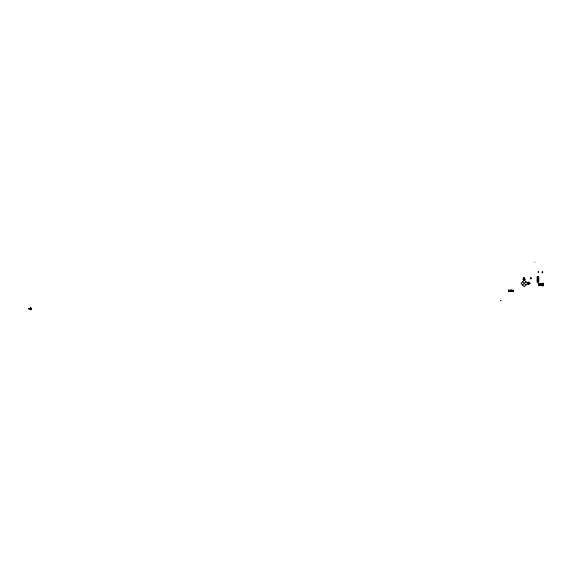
<?xml version="1.0" encoding="UTF-8"?>
<svg xmlns="http://www.w3.org/2000/svg" width="572" height="572" viewBox="0 0 572 572"><rect width="100%" height="100%" fill="white"/><g stroke="black" fill="none" stroke-linecap="round" stroke-linejoin="round"><path stroke-width="0.86" d="M30.681 309.81C30.545 307.95 30.974 308.415 30.502 308.808M510.446 291.584L510.446 290.004M511.64 291.341L511.64 290.247M511.976 290.204L511.976 291.405L510.21 291.341L512.04 291.284C513.263 289.039 507.271 290.748 512.026 290.247M528.9 282.74L529 283.662M523.566 278.793L524.503 278.714M528.163 282.74L528.128 283.912L528.092 282.561M527.863 283.869L528.599 283.805M528.771 283.698L528.771 282.697M538.288 271.972C538.459 272.479 538.273 271.35 538.481 272.279M30.28 308.294L31.181 308.194L31.181 308.901M30.738 309.33L30.881 308.437M528.592 283.898L528.678 282.568L529.207 282.568L529.222 283.769L528.678 283.726M528.271 283.426L527.842 283.433L528.242 283.34M528.971 283.447L528.02 283.476L528.349 283.269M512.676 290.311L512.805 291.405L512.676 290.311L513.413 290.311M524.202 279.772L524.402 279.744M530.737 278.442L530.795 278.071L530.895 278.421M530.852 278.192L530.637 278.907L530.637 277.913M542.456 272.358L542.499 272.351M534.92 262.262L534.856 262.205M512.741 290.297L513.213 290.304M539.367 283.676L538.71 283.498L538.767 285.006L540.511 284.97L539.375 284.978L540.547 283.498L539.367 283.498L540.554 283.526L540.59 285.435L538.752 285.442L539.989 285.421M539.375 285.006L539.718 284.563M542.535 284.563L542.184 285.414L543.371 285.407C537.751 279.258 544.022 290.855 543.364 283.49L542.177 283.498L543.393 283.49L542.184 285.006L543.371 284.97M522.622 285.092L525.933 281.774M537.923 277.534L538.123 277.191M508.615 290.254C509.731 289.075 507.264 291.813 509.273 291.405M538.424 272.179L538.366 271.872M523.616 279.115L523.559 279.851L523.523 278.493M508.601 290.19L508.63 291.405M538.76 283.498L540.583 283.49M542.799 285.421C536.772 285.171 547.397 282.01 541.52 283.498M539.332 285.457L540.554 285.421L538.71 283.526L538.71 285.457L538.845 283.555M543.314 285.421L541.663 285.264M540.504 283.669L539.367 283.498M541.612 283.526L542.184 283.676M543.321 283.669L542.177 283.498M541.577 285.006L543.321 284.97M538.853 285.264L540.554 285.407M539.989 285.264L540.504 285.271M542.799 285.264L543.314 285.271M543.4 285.435L541.527 285.457L543.371 285.407M540.59 285.449L538.71 285.457L540.554 285.449M539.375 285.414L538.803 285.006M542.184 285.414L541.62 285.414L541.663 283.555M538.166 271.428L538.588 271.428M541.734 272.186L542.871 272.186M537.487 277.098L538.567 277.02M537.759 277.163L538.252 277.227M538.252 277.306L537.866 277.441L538.252 277.384M524.288 278.736L524.288 279.493L523.866 277.67L523.88 279.093M537.759 277.699L538.252 277.699M537.759 277.799L538.252 277.799M537.759 277.942L538.252 277.942L537.759 278.035M530.637 278.071L531.173 278.071L531.173 278.75L530.637 278.75M537.759 278.121L538.123 278.142M530.408 278.249L531.538 278.249M537.73 278.228L537.859 276.97M524.567 279.036L524.631 278.507L523.409 278.507L523.409 279.036L524.774 279.122L524.71 279.851L524.774 279.136M524.631 278.571L523.788 278.6L523.788 279.072M522.879 278.807L524.824 278.807M523.409 278.964L524.567 278.943M524.653 279.343L523.559 279.386M524.774 279.386L523.931 279.436L523.931 280.123L524.638 280.123L524.638 279.436M524.774 279.594L523.752 279.615M522.951 279.615L525.003 279.615M528.678 282.632L529.229 282.632M527.863 282.933L529.114 282.947L529.136 283.791M528.614 283.04L530.044 283.333L527.591 283.326M530.015 283.176L527.591 283.09L527.591 283.791L529.207 283.791M528.271 283.254L527.434 283.183L527.434 283.612L528.428 283.612M528.642 283.648L529.114 283.648M512.777 291.334L513.413 291.341M30.909 308.265L30.173 308.322L30.173 308.787M30.345 308.38L31.338 308.38L31.338 308.808L28.6 308.808M30.438 308.551L30.824 308.458M30.917 308.665L28.607 308.658L30.859 308.952M28.636 308.687L31.338 308.708M30.445 309.152L30.917 309.152M30.445 309.28L30.917 309.216M30.909 309.359L30.287 309.388L30.909 309.423L30.917 308.058L30.445 308.058L30.459 309.423M524.617 278.493L524.495 279.072M522.622 281.774L525.933 285.092M528.599 282.84L527.863 282.775M543.328 283.548L543.328 284.484M543.321 284.827L543.35 285.428M542.799 284.027L542.799 284.484M542.828 284.978L542.828 285.428M542.184 283.555L542.22 284.963M541.698 284.506L541.691 285.435M539.982 284.027L539.982 284.484M540.011 284.978L540.011 285.428M539.375 283.555L539.41 284.963M528.907 282.632L528.907 283.662M538.488 276.877L538.488 282.032M538.281 276.955L538.281 278.307L537.73 278.307L537.73 276.955M538.13 276.898L538.123 278.299M538.03 277.67L538.03 278.049M537.973 276.877L537.973 282.032M537.394 276.877L537.394 282.032M528.907 282.039L528.907 283.984M528.371 282.84L528.371 283.805M528.249 283.169L528.328 283.934M528.092 282.103L528.092 284.162M524.452 279.286L524.452 280.28L524.031 280.123M524.145 277.699L524.145 278.836M524.167 279.115L524.124 280.28M524.024 277.699L523.981 279.493M523.773 279.443L523.773 279.844M513.184 290.068L513.184 291.584M509.037 290.004L509.037 291.584M30.681 307.829L30.681 309.952M30.502 308.194L30.495 309.295M30.316 308.201L30.316 309.423M524.281 280.123L520.963 283.433L524.281 286.751L527.591 283.433L524.281 280.123M500.893 300.65L500.471 300.636L500.879 300.65M542.642 271.85L542.285 272.844L542.642 271.85M538.788 276.877L537.101 276.877L537.101 282.032L538.788 282.032L538.788 276.877"/></g></svg>
